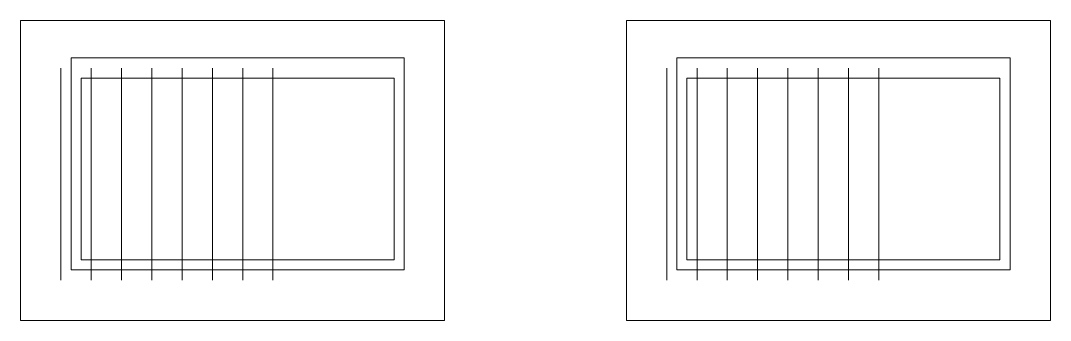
# Model space of a CAD drawing. Header units: metres. Extents: x 0 to 1020, y 0 to 297.
import ezdxf

# ---------------------------------------------------------------- set-up
doc = ezdxf.new("R2010")
doc.units = ezdxf.units.M
doc.layers.add('A-WALL', color=7, linetype='Continuous', lineweight=0, plot=False)
doc.layers.add('도면틀', color=7, linetype='Continuous', lineweight=0, plot=False)

msp = doc.modelspace()

# ---------------------------------------------------------------- linework, layer by layer
at = {"layer": 'A-WALL'}
for p, q in [((40, 40), (40, 250)), ((70, 40), (70, 250)), ((100, 40), (100, 250)), ((130, 40), (130, 250)), ((160, 40), (160, 250)), ((190, 40), (190, 250)), ((220, 40), (220, 250)), ((250, 40), (250, 250)), ((640, 40), (640, 250)), ((670, 40), (670, 250)), ((700, 40), (700, 250)), ((730, 40), (730, 250)), ((760, 40), (760, 250)), ((790, 40), (790, 250)), ((820, 40), (820, 250)), ((850, 40), (850, 250))]:
    msp.add_line(p, q, dxfattribs=at)
for points in [[(50, 50), (380, 50), (380, 260), (50, 260)], [(650, 50), (980, 50), (980, 260), (650, 260)], [(60, 60), (370, 60), (370, 240), (60, 240)], [(660, 60), (970, 60), (970, 240), (660, 240)]]:
    msp.add_lwpolyline(points, close=True, dxfattribs=at)
at = {"layer": '도면틀'}
for points in [[(0, 0), (420, 0), (420, 297), (0, 297)], [(600, 0), (1020, 0), (1020, 297), (600, 297)]]:
    msp.add_lwpolyline(points, close=True, dxfattribs=at)

doc.saveas('drawing.dxf')
